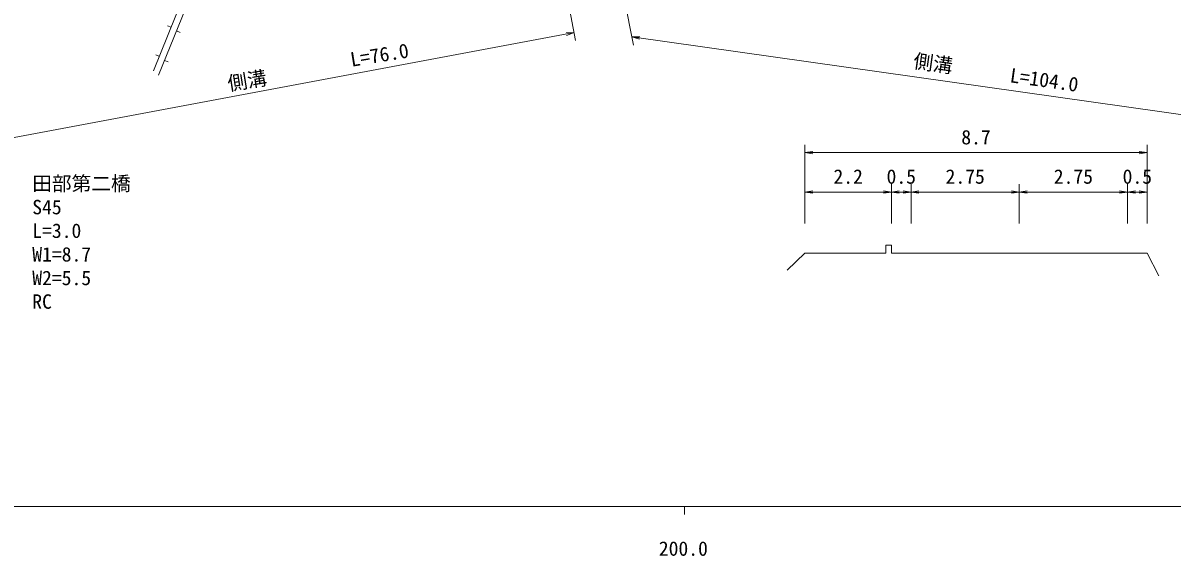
# Model space of a CAD drawing. Units: millimetres, scale not verified. Extents: x 40000 to 680000, y 20000 to 380000.
# Drawn here: x 183916 to 329952, y 198715 to 266422 of the extents above; entities that cross this region are included whole.
import ezdxf
from ezdxf.enums import TextEntityAlignment as Align

# ---------------------------------------------------------------- set-up
doc = ezdxf.new("R2010")
doc.units = ezdxf.units.MM
doc.header["$LTSCALE"] = 1000
for name, color, linetype, lineweight in [('M-BGD', 7, 'Continuous', 13), ('M-STR-HTXT', 7, 'Continuous', 13), ('M-TTL-BAND', 7, 'Continuous', 13)]:
    doc.layers.add(name, color=color, linetype=linetype, lineweight=lineweight)
doc.styles.add('ＭＳ ゴシック', font='')
doc.styles.get('ＭＳ ゴシック').set_extended_font_data('MS Gothic')

msp = doc.modelspace()

# ---------------------------------------------------------------- linework, layer by layer
at = {"layer": 'M-BGD'}
for p, q in [((215479, 297402), (200497, 260326)), ((201138, 259802), (216295, 297227)), ((202744, 265888), (202281, 266075)), ((203412, 265416), (203875, 265228)), ((201246, 262180), (200783, 262368)), ((201896, 261673), (202360, 261485)), ((283291, 240951), (283291, 250951)), ((283291, 249951), (284291, 250118)), ((283291, 249951), (326791, 249951)), ((283291, 249951), (284291, 249784)), ((326791, 249951), (325791, 250118)), ((326791, 249951), (325791, 249784)), ((326791, 240951), (326791, 250951)), ((294291, 240951), (294291, 245951)), ((296791, 240951), (296791, 245951)), ((310541, 240951), (310541, 245951)), ((324291, 240951), (324291, 245951)), ((283291, 244951), (284291, 245118)), ((283291, 244951), (284291, 244784)), ((283291, 244951), (294291, 244951)), ((294291, 244951), (293291, 245118)), ((294291, 244951), (293291, 244784)), ((294291, 244951), (295291, 245118)), ((294291, 244951), (296791, 244951)), ((294291, 244951), (295291, 244784)), ((296791, 244951), (295791, 245118)), ((296791, 244951), (295791, 244784)), ((296791, 244951), (297791, 245118)), ((296791, 244951), (310541, 244951)), ((296791, 244951), (297791, 244784)), ((310541, 244951), (309541, 245118)), ((310541, 244951), (309541, 244784)), ((310541, 244951), (311541, 245118)), ((310541, 244951), (324291, 244951)), ((310541, 244951), (311541, 244784)), ((324291, 244951), (323291, 245118)), ((324291, 244951), (323291, 244784)), ((324291, 244951), (325291, 245118)), ((324291, 244951), (326791, 244951)), ((324291, 244951), (325291, 244784)), ((326791, 244951), (325791, 245118)), ((326791, 244951), (325791, 244784)), ((293591, 238196), (293591, 237196)), ((294291, 238196), (293591, 238196)), ((294291, 238196), (294291, 237196)), ((283291, 237196), (281020, 235006)), ((283291, 237196), (293591, 237196)), ((294291, 237196), (326791, 237196)), ((326791, 237196), (328291, 234296))]:
    msp.add_line(p, q, dxfattribs=at)
at = {"layer": 'M-STR-HTXT'}
for p, q in [((246912, 302891), (254144, 264214)), ((253625, 303751), (261505, 263620)), ((177692, 250936), (253961, 265197)), ((253961, 265197), (252947, 265177)), ((253961, 265197), (253008, 264849)), ((261301, 264659), (262314, 264684)), ((261301, 264659), (350301, 252097)), ((261301, 264659), (262268, 264354))]:
    msp.add_line(p, q, dxfattribs=at)
at = {"layer": 'M-TTL-BAND'}
for p, q in [((40000, 205000), (579000, 205000)), ((268000, 205000), (268000, 204000))]:
    msp.add_line(p, q, dxfattribs=at)

# ---------------------------------------------------------------- texts
at = {"layer": 'M-BGD', "style": 'ＭＳ ゴシック'}
for s, p in [('8.7', (305041, 250451)), ('2.2', (288791, 245451)), ('0.5', (295541, 245451)), ('2.75', (303666, 245451)), ('2.75', (317416, 245451)), ('0.5', (325541, 245451))]:
    msp.add_text(s, height=1833, dxfattribs=at).set_placement(p, align=Align.BOTTOM_CENTER)
at = {"layer": 'M-STR-HTXT', "style": 'ＭＳ ゴシック'}
for s, rotation, p in [('L=76.0', 9.221, (229458, 260916)), ('側溝', 351.9, (299390, 259848)), ('側溝', 9.221, (212642, 257658)), ('L=104.0', 351.9, (313510, 257741))]:
    msp.add_text(s, height=1833, rotation=rotation, dxfattribs=at).set_placement(p, align=Align.BOTTOM_CENTER)
for s, p in [('田部第二橋', (185094, 244570)), ('S45', (185094, 241570)), ('L=3.0', (185094, 238570)), ('W1=8.7', (185094, 235570)), ('W2=5.5', (185094, 232570)), ('RC', (185094, 229570))]:
    msp.add_text(s, height=1833, dxfattribs=at).set_placement(p, align=Align.BOTTOM_LEFT)
at = {"layer": 'M-TTL-BAND', "style": 'ＭＳ ゴシック'}
msp.add_text('200.0', height=1833, dxfattribs=at).set_placement((267844, 198195), align=Align.BOTTOM_CENTER)

doc.saveas('drawing.dxf')
